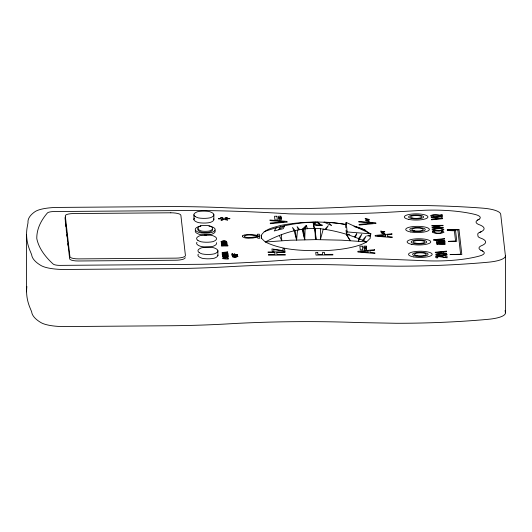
<?xml version="1.0" encoding="UTF-8"?>
<svg xmlns="http://www.w3.org/2000/svg" width="532" height="532" viewBox="0 0 532 532"><rect width="100%" height="100%" fill="white"/><g stroke="black" fill="none" stroke-linecap="round" stroke-linejoin="round"><path stroke-width="0.8" d="M314.452 222.196C302.941 222.117 291.443 223.307 280.145 225.548C273.455 227.676 265.149 228.813 261.212 235.37L261.558 238.383L265.315 242C282.04 233.009 301.445 226.945 320.597 228.713L320.39 239.646L323.25 229.093L329.248 230.083A156.747 149.924 -4.2 0 1 346.239 234.22L354.525 236.959L366.608 241.9L370.259 238.27L370.225 236.028L370.897 233.854L346.166 222.409L345.494 224.584L345.82 227.763M321.188 225.122L317.604 222.024L306.385 222.529A117.918 81.11 -0.6 0 0 284.653 225.741L276.261 227.802A117.918 81.11 -0.6 0 0 264.145 231.693M296.61 239.979L295.174 230.662L292.487 227.49L294.156 230.875L296.61 239.979L297.494 230.19M313.887 228.275L313.521 225.096L314.139 222.09M349.743 234.373L346.465 234.107L347.137 231.932L346.166 222.409M306.465 225.468L303.632 229.172L304.73 239.752L302.908 229.259L306.465 225.468L305.122 228.993L304.73 239.752L302.149 229.385L306.465 225.468L307.336 228.727M355.256 237.239L356.832 233.834M363.622 240.584L366.083 236.161L362.631 240.145M280.43 226.718L278.702 229.771L274.233 230.974L276.261 227.802M316.241 239.619L314.904 228.215L313.521 225.096L315.25 222.043M325.877 229.505L328.271 225.628L324.932 229.339M354.525 236.959L356.62 233.754M313.521 225.083L315.543 222.037L315.882 225.029L322.439 225.189L313.521 225.083L313.029 222.137M194.519 218.127L194.26 218.399A19.318 5.067 0 0 0 198.323 222.576A9.662 2.534 0 0 0 210.153 222.482A19.318 5.067 0 0 0 213.671 218.798M479.179 219.191L477.483 220.148A18.494 4.848 0 0 0 478.248 224.305L480.276 225.103A25.529 6.697 0 0 1 481.034 231.799L479.325 232.524A13.413 3.518 0 0 0 477.756 234.206L477.982 236.175A13.413 3.518 0 0 0 480.456 238.037L481.799 238.529A25.529 6.697 0 0 1 482.557 245.225L480.709 246.05A18.494 4.848 0 0 0 480.881 250.213L482.79 251.137A16.725 4.382 0 0 1 479.704 255.952A60.941 15.98 0 0 1 423.299 260.647L384.31 259.091A396.313 103.906 0 0 0 294.322 259.417A448.649 117.632 0 0 1 201.98 264.278L60.156 265.382A7.042 1.849 0 0 1 54.663 264.756L54.191 264.597A7.042 1.849 0 0 1 53.187 264.052L52.289 263.24A435.934 114.3 0 0 1 36.801 238.622A435.934 114.3 0 0 1 46.696 213.811L47.408 212.986A7.042 1.849 0 0 1 48.279 212.428L48.725 212.261A7.042 1.849 0 0 1 54.065 211.55L195.889 210.446A448.649 117.632 0 0 1 289.162 213.864A396.313 103.906 0 0 0 379.07 212.787L417.64 210.632A60.941 15.98 0 0 1 475.003 214.443A16.725 4.382 0 0 1 479.179 219.191L477.483 220.148M479.325 232.524L481.034 231.799M214.602 230.117A19.318 5.067 0 0 1 211.497 234.353A9.662 2.534 0 0 1 206.695 234.905L204.581 234.918A9.662 2.534 0 0 1 199.666 234.446A19.318 5.067 0 0 1 195.603 230.263M278.668 217.369L281.036 217.355M278.675 217.462L281.042 217.442M204.581 234.918L206.695 234.905M315.928 239.619L290.226 240.231L265.315 242C283.19 250.685 303.779 250.705 323.25 250.692A54.823 14.371 0 0 0 366.608 241.9L341.65 240.178L315.928 239.619L314.904 228.215L315.443 239.619M364.008 247.274L366.375 247.254M364.021 247.36L366.382 247.34M317.604 222.024L328.437 222.349A105.755 73.549 -7.4 0 1 345.494 224.584M347.137 231.932L370.897 233.854M366.947 235.762L370.225 236.028L368.729 235.337M320.597 228.713L323.25 229.093M324.068 222.117L331.695 225.648L328.437 222.349M480.881 250.213L482.79 251.137M316.573 222.03L320.603 225.089M353.946 226.107A54.823 14.371 0 0 1 365.284 230.223L369.115 233.282M299.775 229.771L297.115 226.639L298.512 229.977M350.375 240.644L346.239 234.22L350.089 240.624M279.307 235.423L281.794 240.697L281.375 234.625M261.212 235.37L261.558 238.383M505.4 255.726L500.712 214.296A25.263 6.623 0 0 0 482.211 208.112L476.173 207.666A280.557 73.562 0 0 0 389.118 205.565L351.852 206.862A370.132 97.043 0 0 1 227.363 207.832L223.214 207.653A319.792 83.85 0 0 0 162.619 206.615L57.795 207.427A25.164 6.597 0 0 0 50.487 207.773L48.179 208.012A25.164 6.597 0 0 0 34.966 211.716L34.088 212.335A110.197 28.894 0 0 0 28.03 222.675L27.278 226.738A585.18 153.429 0 0 0 29.992 250.665L31.661 254.708A110.197 28.894 0 0 0 40.04 264.936L41.057 265.541A25.164 6.597 0 0 0 55.089 269.032L57.449 269.232A25.164 6.597 0 0 0 64.818 269.465L169.642 268.647A319.792 83.85 0 0 0 229.897 266.665L233.994 266.426A370.132 97.043 0 0 1 358.482 265.461L395.974 266.173A280.557 73.562 0 0 0 482.404 262.722L488.336 262.19A25.263 6.623 0 0 0 505.4 255.726L505.4 312.829A25.263 6.623 0 0 1 488.336 319.293L482.404 319.825A280.557 73.562 0 0 1 395.974 323.276L358.482 322.565A370.132 97.043 0 0 0 233.994 323.536L229.897 323.775A319.792 83.85 0 0 1 169.642 325.757L64.818 326.568A25.164 6.597 0 0 1 57.449 326.342L55.089 326.143A25.164 6.597 0 0 1 41.057 322.645L40.04 322.046A110.197 28.894 0 0 1 31.661 311.819L29.992 307.769A585.18 153.429 0 0 1 26.879 286.509M505.127 310.395L505.4 312.829M65.662 224.803L65.848 226.439M66.221 229.718L66.407 231.353M66.773 234.632L66.959 236.268M67.797 243.643L67.983 245.279M346.059 230.143L346.465 234.107M217.894 250.752L217.894 255.653M213.851 214.662L213.851 219.556M193.921 214.822L193.921 219.716M26.6 234.725L26.6 291.829M354.458 226.692A105.755 73.549 -7.4 0 1 365.284 230.223M324.188 222.243A54.823 14.371 0 0 1 330 222.562M331.629 222.682A54.823 14.371 0 0 1 346.053 224.451M200.737 226.153A9.662 2.534 0 0 0 198.961 226.459A19.318 5.067 0 0 0 195.856 230.695L196.488 231.227A19.318 5.067 0 0 0 199.666 232.664A9.662 2.534 0 0 0 211.497 232.57A19.318 5.067 0 0 0 210.792 226.366A9.662 2.534 0 0 0 208.956 226.093M212.607 229.458A16.731 4.389 0 0 1 210.406 231.766L209.222 232.171A7.076 1.855 0 0 1 201.841 232.225L200.571 231.846A16.731 4.389 0 0 1 198.143 228.614M65.29 221.525A8.359 2.195 0 0 1 65.33 221.239M185.163 257.594A9.775 2.56 0 0 1 184.524 258.579M183.999 258.885A9.775 2.56 0 0 1 175.68 260.228L78.271 260.986A8.359 2.195 0 0 1 69.665 258.858L65.024 217.907A8.359 2.195 0 0 1 65.569 217.069M217.894 255.107A19.318 5.067 0 0 1 214.197 258.239A9.662 2.534 0 0 1 202.366 258.333A19.318 5.067 0 0 1 199.194 256.896L198.556 256.364A19.318 5.067 0 0 1 198.31 254.156M216.371 242.685A19.318 5.067 0 0 1 212.853 246.376A9.662 2.534 0 0 1 201.023 246.469A19.318 5.067 0 0 1 197.851 245.026L197.212 244.494A19.318 5.067 0 0 1 196.966 242.286M221.126 241.581L221.152 242.1L226.778 242.053C226.14 240.178 222.489 240.71 221.126 241.581M221.764 241.628C230.037 243.164 224.697 239.779 221.764 241.628M222.822 258.146L222.855 258.638C234.193 260.241 225.701 256.776 222.822 258.146M358.601 238.502L358.422 241.202L361.813 234.233L358.601 238.502M222.216 252.52L222.23 253.119L227.856 253.072L225.575 252.667L227.729 251.929L222.216 252.52M435.608 256.896L436.34 257.84L437.942 257.827L436.978 256.909L438.694 256.59L447.153 257.82L446.947 255.998L445.656 256.012L445.816 257.461C442.617 256.796 438.674 255.174 435.608 256.896M432.423 231.812L432.503 232.378C435.941 233.827 440.609 233.934 443.967 232.285L442.957 231.101L441.174 231.114L442.538 231.699C441.693 233.668 434.923 233.641 433.76 231.779L435.03 231.194L433.214 231.174L432.423 231.812M436.32 241.934L437.829 242.732L436.499 243.137L437.676 243.922L436.739 243.929L436.785 244.301L445.218 244.235L445.178 243.862C433.553 244.188 437.67 242.299 445.078 242.978L445.038 242.605C435.914 243.483 435.269 240.883 444.938 241.721L444.892 241.348L438.548 241.415L436.32 241.934M222.861 252.58C226.266 253.784 224.93 251.629 222.861 252.58M242.426 235.942L242.525 236.787L244.534 237.757A6.67 1.749 0 0 0 248.165 238.21L252.813 238.023L257.694 237.099L257.82 238.263L259.796 238.25L259.609 236.587C254.662 236.148 249.189 239.201 244.414 236.654L244.62 235.782A4.183 1.097 0 0 1 246.409 235.224C250.858 234.273 255.107 236.368 259.523 235.869L259.337 234.206L257.368 234.226L257.501 235.39L254.881 234.998A7.541 1.975 0 0 0 249.235 234.413L244.201 234.951L242.426 235.942M430.9 215.646L430.967 216.205L432.303 216.857A4.449 1.164 0 0 0 434.724 217.156L441.075 216.418L441.161 217.196L442.478 217.182L442.351 216.078C439.738 215.54 433.54 218.439 432.356 215.54A2.786 0.732 0 0 1 433.553 215.167L442.298 215.6L442.172 214.489L440.855 214.502L440.948 215.28L439.199 215.014A5.027 1.317 0 0 0 435.435 214.622L432.084 214.981L430.9 215.646M223.493 258.12C227.224 259.33 225.581 257.109 223.493 258.12M227.111 243.935C219.902 246.622 219.556 241.348 227.111 243.935M228.408 256.903C221.199 259.596 220.86 254.323 228.408 256.903M237.877 256.49C230.669 259.177 230.329 253.91 237.877 256.49M443.781 229.591L443.721 229.871C440.316 231.467 435.655 231.407 432.197 229.964L432.13 229.392C435.535 227.796 440.203 227.856 443.655 229.312L443.781 229.591M221.917 243.875C226.665 245.983 228.201 242.22 221.917 243.875M223.221 256.85C227.962 258.958 229.498 255.194 223.221 256.85M232.69 256.431C237.432 258.539 238.968 254.775 232.69 256.431M433.407 229.472C443.209 233.435 446.8 226.366 433.407 229.472M447.033 254.715C432.15 258.652 431.738 251.011 447.033 254.715M436.626 254.642C446.215 257.142 450.577 252.614 436.626 254.642M369.181 219.37L366.501 220.448L369.388 221.113L366.601 220.973L365.391 220.255L367.971 219.39L365.092 218.719L369.181 219.37M384.756 231.799L382.082 232.876L384.962 233.541L382.182 233.402L380.972 232.684L383.552 231.819L380.666 231.147L384.756 231.799M284.653 225.741L283.23 228.7L278.702 229.771L284.653 225.741M222.043 219.596L220.92 220.142L221.964 220.288L223.088 219.743L222.043 219.596M226.319 217.488L225.196 218.034L226.24 218.187L227.357 217.635L226.319 217.488M200.87 225.787L200.052 226.12A16.731 4.389 0 0 0 200.571 230.702L201.841 231.088A7.076 1.855 0 0 0 209.222 231.028L210.406 230.629A16.731 4.389 0 0 0 209.887 226.047L208.617 225.661A7.076 1.855 0 0 0 201.229 225.721L200.87 225.787M221.618 217.535L220.607 217.694L222.861 218.06L221.618 217.535M226.426 219.556L225.422 219.716L227.676 220.082L226.426 219.556M438.222 226.625L432.044 227.41L432.104 227.942L443.349 227.856L443.309 227.49L433.62 227.563L440.124 226.752L433.42 225.794L443.109 225.721L443.063 225.329L431.818 225.415L431.878 225.96L438.222 226.625M287.034 222.037L270.336 223.693L270.263 223.061L284.135 221.731L269.99 220.614L269.917 220.015L286.961 221.405L287.034 222.037M375.851 223.427L359.147 225.076L359.073 224.451L372.945 223.114L358.801 221.997L358.734 221.398L375.778 222.788L375.851 223.427M442.651 218.692L431.512 219.796L431.465 219.377L440.709 218.486L431.279 217.741L431.239 217.342L442.597 218.266L442.651 218.692M391.851 233.814L375.146 235.437L375.226 236.161L392.27 237.525L392.204 236.933L387.442 236.567L387.249 234.878L391.918 234.439L391.851 233.814M444.586 238.642L433.454 239.726L433.507 240.211L444.865 241.116L444.825 240.723L441.653 240.477L441.52 239.353L444.632 239.061L444.586 238.642M374.515 249.714L357.81 251.337L357.896 252.062L374.934 253.425L374.867 252.833L370.112 252.467L369.92 250.778L374.588 250.339L374.515 249.714M446.395 251.157L435.262 252.235L435.316 252.72L446.674 253.624L446.634 253.232L443.462 252.986L443.329 251.862L446.441 251.57L446.395 251.157M385.354 235.051L377.481 235.802L385.507 236.421L385.354 235.051M440.257 239.467L435.01 239.965L440.363 240.378L440.257 239.467M368.024 250.951L360.144 251.703L368.177 252.321L368.024 250.951M442.065 251.982L436.812 252.474L442.172 252.886L442.065 251.982M228.162 255.786L222.582 256.205L227.204 255.673L222.469 255.214L227.157 254.881C211.53 254.03 238.695 254.622 223.44 255.313L228.162 255.786M170.812 212.8L73.403 213.558A8.359 2.195 0 0 0 65.29 215.812L69.925 256.763A8.359 2.195 0 0 0 78.53 258.891L175.946 258.133A9.775 2.56 0 0 0 185.422 255.5L180.873 215.287A9.775 2.56 0 0 0 170.812 212.8M276.893 216.238L274.532 216.258L274.951 219.982L277.318 219.962L276.893 216.238M280.903 216.225L278.542 216.238L278.815 218.679L281.182 218.659L280.903 216.225M220.767 218.765L218.399 218.785L220.767 218.765M229.851 218.685L227.483 218.699L229.851 218.685M281.195 218.778L278.828 218.792L278.961 219.962L281.328 219.942L281.195 218.778M459.016 229.711L447.186 229.797L457.853 229.891L460.606 254.223L449.992 254.615L461.823 254.522L459.016 229.711M455.545 230.469L447.266 230.529L454.401 230.788L455.558 241.023L448.496 241.388L456.775 241.322L455.545 230.469M226.798 242.213L226.133 242.213L226.206 242.878L221.265 243.111L226.891 243.064L226.798 242.213M227.091 244.8L221.465 244.846L223.693 245.019L223.773 245.698C213.997 246.11 236.634 245.804 224.438 245.698L224.358 245.019L227.091 244.8M362.232 246.143L359.871 246.156L360.29 249.88L362.658 249.86L362.232 246.143M366.249 246.123L363.881 246.143L364.154 248.577L366.521 248.564L366.249 246.123M284.613 248.803L282.831 248.816L283.031 250.592L271.958 248.936L272.224 251.27L273.98 251.257L273.787 249.594L284.886 251.244L284.613 248.803M366.535 248.677L364.167 248.697L364.3 249.86L366.668 249.847L366.535 248.677M284.953 251.835L268.081 251.969L268.148 252.554L274.765 252.507L274.997 254.542L268.381 254.589L268.447 255.18L285.318 255.047L285.252 254.462L276.992 254.522L276.76 252.487L285.019 252.427L284.953 251.835M317.71 252.414L315.715 252.427L316.015 255.081L332.892 254.948L332.826 254.356L324.7 254.422L324.473 252.447L322.478 252.467L322.705 254.436L317.943 254.476L317.71 252.414M222.921 253.325L222.256 253.332L222.363 254.256L227.989 254.21L227.882 253.285L227.217 253.292L227.297 254.017L225.209 254.037L225.136 253.358L224.471 253.365L224.544 254.043L223.001 254.05L222.921 253.325M232.484 253.724L231.819 253.724L231.919 254.609L237.538 254.562L234.812 254.389L234.738 253.731L234.073 253.737L234.147 254.396L232.557 254.409L232.484 253.724M232.604 254.781L231.939 254.781L232.038 255.666L237.658 255.619L234.931 255.446L234.858 254.788L234.193 254.795L234.266 255.453L232.677 255.466L232.604 254.781M195.144 216.451L194.513 215.919A19.318 5.067 0 0 1 197.618 211.689A9.662 2.534 0 0 1 209.448 211.596A19.318 5.067 0 0 1 210.153 217.801A9.662 2.534 0 0 1 198.323 217.887A19.318 5.067 0 0 1 195.144 216.451M197.851 240.318L197.212 239.786A19.318 5.067 0 0 1 200.325 235.556A9.662 2.534 0 0 1 212.155 235.463A19.318 5.067 0 0 1 212.853 241.668A9.662 2.534 0 0 1 201.023 241.761A19.318 5.067 0 0 1 197.851 240.318M199.194 252.54L198.556 252.008A19.318 5.067 0 0 1 201.668 247.779A9.662 2.534 0 0 1 213.498 247.686A19.318 5.067 0 0 1 214.197 253.89A9.662 2.534 0 0 1 202.366 253.977A19.318 5.067 0 0 1 199.194 252.54M222.516 219.337A2.367 0.618 0 0 0 226.446 219.031A2.367 0.618 0 0 0 223.46 218.293A2.367 0.618 0 0 0 222.516 219.337M413.849 256.949A11.837 3.106 0 0 0 432.164 254.529A11.837 3.106 0 0 0 415.027 251.583A11.837 3.106 0 0 0 413.849 256.949M411.801 244.341A11.837 3.106 0 0 0 430.681 242.246A11.837 3.106 0 0 0 414.322 239.008A11.837 3.106 0 0 0 411.801 244.341M408.776 219.39A11.837 3.106 0 0 0 427.821 217.408A11.837 3.106 0 0 0 411.741 214.077A11.837 3.106 0 0 0 408.776 219.39M410.817 231.999A11.837 3.106 0 0 0 429.324 229.691A11.837 3.106 0 0 0 412.44 226.645A11.837 3.106 0 0 0 410.817 231.999M416.084 256.058A7.767 2.035 0 0 0 428.107 254.469A7.767 2.035 0 0 0 416.855 252.534A7.767 2.035 0 0 0 416.084 256.058M414.681 243.649A7.767 2.035 0 0 0 426.697 242.06A7.767 2.035 0 0 0 415.445 240.125A7.767 2.035 0 0 0 414.681 243.649M413.271 231.24A7.767 2.035 0 0 0 425.294 229.658A7.767 2.035 0 0 0 414.042 227.716A7.767 2.035 0 0 0 413.271 231.24M411.429 218.512A7.561 1.982 0 0 0 423.592 217.242A7.561 1.982 0 0 0 413.324 215.114A7.561 1.982 0 0 0 411.429 218.512M412.652 218.107A5.586 1.463 0 0 0 421.637 217.169A5.586 1.463 0 0 0 414.049 215.6A5.586 1.463 0 0 0 412.652 218.107M414.401 230.788A5.712 1.496 0 0 0 423.239 229.625A5.712 1.496 0 0 0 414.973 228.201A5.712 1.496 0 0 0 414.401 230.788M415.791 243.204A5.739 1.503 0 0 0 424.669 242.033A5.739 1.503 0 0 0 416.363 240.604A5.739 1.503 0 0 0 415.791 243.204M417.128 255.639A5.859 1.536 0 0 0 426.199 254.442A5.859 1.536 0 0 0 417.713 252.979A5.859 1.536 0 0 0 417.128 255.639"/></g></svg>
